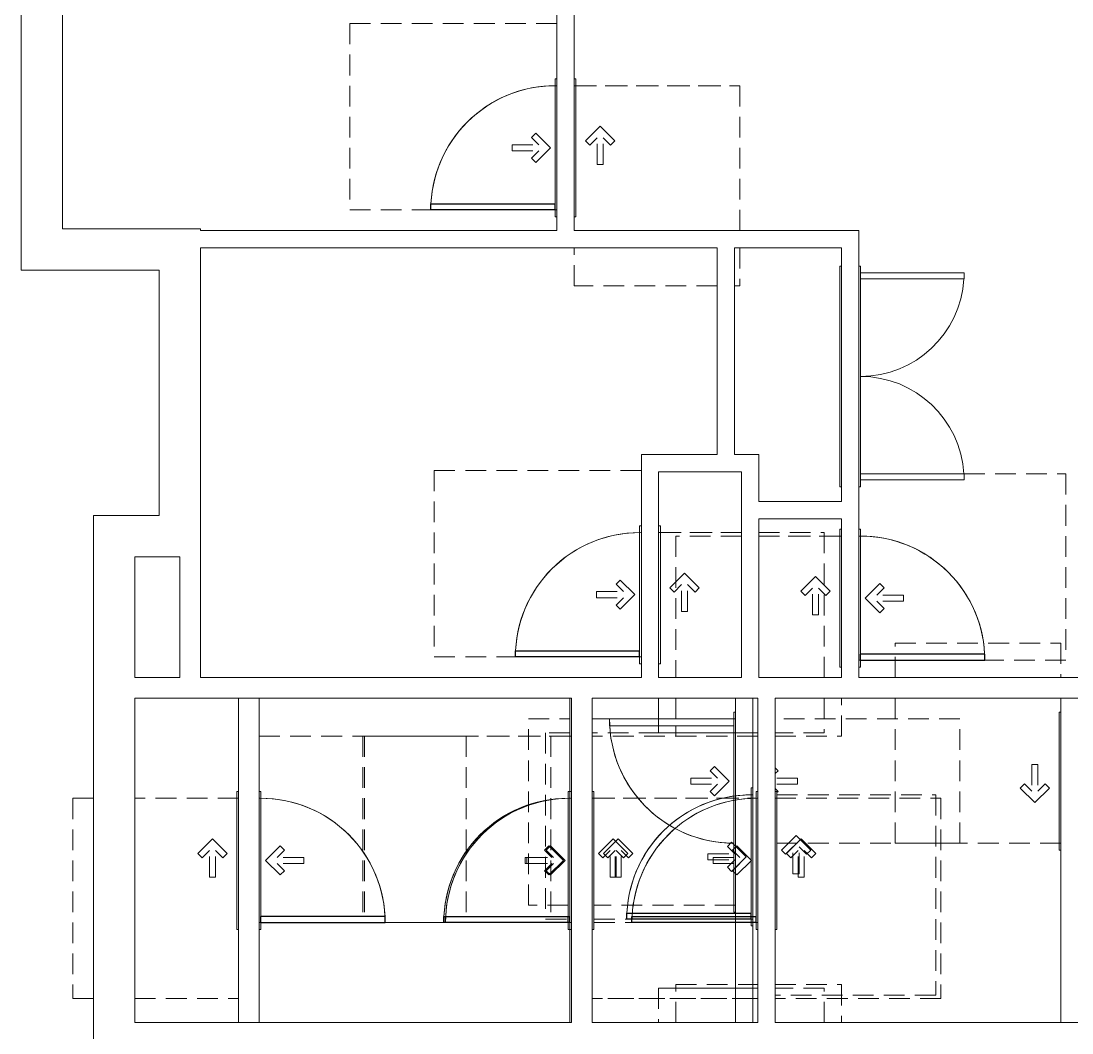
# Model space of a CAD drawing. Header units: inches. Extents: x -1352 to 84, y -1419 to 116.
# Drawn here: x -1080.4 to -775.9, y -526.1 to -232.9 of the extents above; entities that cross this region are included whole.
import ezdxf

# ---------------------------------------------------------------- set-up
doc = ezdxf.new("R2010")
doc.units = ezdxf.units.IN
doc.header["$MEASUREMENT"] = 0
doc.linetypes.add('ADA Clearance', pattern=[9, 6, -3])
for name, color, linetype, lineweight in [('A-DOOR', 31, 'Continuous', 15), ('A-DOOR-FRAM', 31, 'Continuous', 9), ('A-WALL', 113, 'Continuous', 15), ('I-WALL', 2, 'Continuous', 15)]:
    doc.layers.add(name, color=color, linetype=linetype, lineweight=lineweight)

# ---------------------------------------------------------------- blocks, each defined once
blk = doc.blocks.new('Door-Single_CE_ - HM Door-2_ HM Frame-V16-ROOF')
at = {"layer": 'A-DOOR', "linetype": 'ADA Clearance', "lineweight": 9}
for p, q in [((-36, 62.5), (18, 62.5)), ((-36, 2.5), (-36, 62.5)), ((18, 62.5), (18, 3)), ((-0.89, 15.47), (-0.89, 7.72)), ((0.86, 15.47), (-0.89, 15.47)), ((0.86, 15.47), (0.86, 7.72)), ((-3.02, 9.85), (-4.26, 8.62)), ((-3.02, 9.85), (-0.89, 7.72)), ((2.99, 9.85), (0.86, 7.72)), ((2.99, 9.85), (4.22, 8.62)), ((-4.26, 8.62), (-0.02, 4.37)), ((4.22, 8.62), (-0.02, 4.37)), ((-18, -3), (-18, -26.5)), ((40, -2.5), (30, -2.5)), ((40, -24.77), (40, -2.5)), ((-2.02, -5.79), (-6.26, -10.04)), ((-0.78, -7.03), (-2.02, -5.79)), ((-0.78, -7.03), (-2.91, -9.16)), ((-2.02, -14.28), (-6.26, -10.04)), ((4.84, -9.16), (-2.91, -9.16)), ((4.84, -10.91), (-2.91, -10.91)), ((-0.78, -13.04), (-2.91, -10.91)), ((4.84, -10.91), (4.84, -9.16)), ((-0.78, -13.04), (-2.02, -14.28)), ((-18, -31.5), (-18, -50.5)), ((40, -50.5), (40, -36.27)), ((-18, -50.5), (24, -50.5)), ((30, -50.5), (40, -50.5))]:
    blk.add_line(p, q, dxfattribs=at)
at = {"layer": 'A-DOOR'}
for p, q in [((18, 39), (16.25, 39)), ((16.25, 39), (16.25, 3)), ((18, 3), (18, 39))]:
    blk.add_line(p, q, dxfattribs=at)
at = {"layer": 'A-DOOR', "lineweight": 25}
for p, q in [((18, 39), (16.25, 39)), ((16.25, 39), (16.25, 3)), ((18, 3), (18, 39))]:
    blk.add_line(p, q, dxfattribs=at)
at = {"layer": 'A-DOOR', "lineweight": 9}
blk.add_arc((18, 3), 36, 90, 179.9988, dxfattribs=at)
blk.add_arc((18, 3), 36, 90, 179.9988, dxfattribs=at)
blk.add_arc((18, 3), 36, 90, 179.9988, dxfattribs=at)
blk.add_arc((18, 3), 36, 90, 179.9988, dxfattribs=at)
blk = doc.blocks.new('Door-Single_CE_ - HM Door-2_ HM Frame-V17-ROOF')
at = {"layer": 'A-DOOR', "linetype": 'ADA Clearance', "lineweight": 9}
for p, q in [((-18, 50.5), (23, 50.5)), ((-18, 31.5), (-18, 50.5)), ((29, 50.5), (40, 50.5)), ((40, 50.5), (40, 33.23)), ((-18, 3), (-18, 26.5)), ((40, 21.73), (40, 2.5)), ((-2.02, 14.28), (-6.26, 10.04)), ((-0.78, 13.04), (-2.91, 10.91)), ((-0.78, 13.04), (-2.02, 14.28)), ((-2.02, 5.79), (-6.26, 10.04)), ((4.84, 10.91), (-2.91, 10.91)), ((4.84, 9.16), (-2.91, 9.16)), ((-0.78, 7.03), (-2.91, 9.16)), ((4.84, 10.91), (4.84, 9.16)), ((-0.78, 7.03), (-2.02, 5.79)), ((40, 2.5), (29, 2.5)), ((18, -62.5), (18, -3)), ((-4.26, -8.62), (-0.02, -4.37)), ((4.22, -8.62), (-0.02, -4.37)), ((-3.02, -9.85), (-4.26, -8.62)), ((-3.02, -9.85), (-0.89, -7.72)), ((-0.89, -15.47), (-0.89, -7.72)), ((0.86, -15.47), (0.86, -7.72)), ((2.99, -9.85), (0.86, -7.72)), ((2.99, -9.85), (4.22, -8.62)), ((0.86, -15.47), (-0.89, -15.47)), ((-36, -33), (-36, -62.5)), ((-36, -62.5), (18, -62.5))]:
    blk.add_line(p, q, dxfattribs=at)
at = {"layer": 'A-DOOR'}
for p, q in [((16.25, -39), (16.25, -3)), ((18, -3), (18, -39)), ((18, -39), (16.25, -39))]:
    blk.add_line(p, q, dxfattribs=at)
at = {"layer": 'A-DOOR', "lineweight": 25}
for p, q in [((16.25, -39), (16.25, -3)), ((18, -3), (18, -39)), ((18, -39), (16.25, -39))]:
    blk.add_line(p, q, dxfattribs=at)
at = {"layer": 'A-DOOR', "lineweight": 9}
blk.add_arc((18, -3), 36, 180.0012, 270, dxfattribs=at)
blk.add_arc((18, -3), 36, 180.0012, 270, dxfattribs=at)
blk.add_arc((18, -3), 36, 180.0012, 270, dxfattribs=at)
blk.add_arc((18, -3), 36, 180.0012, 270, dxfattribs=at)
blk = doc.blocks.new('Door-Single_CE_ - HM Door-2_ HM Frame-V5-ROOF')
at = {"layer": 'A-DOOR', "linetype": 'ADA Clearance', "lineweight": 9}
for p, q in [((-18, 50.5), (24, 50.5)), ((-18, 3), (-18, 50.5)), ((29, 50.5), (40, 50.5)), ((40, 50.5), (40, 49)), ((40, 44), (40, 2.5)), ((-2.02, 14.28), (-6.26, 10.04)), ((-0.78, 13.04), (-2.91, 10.91)), ((-0.78, 13.04), (-2.02, 14.28)), ((-2.02, 5.79), (-6.26, 10.04)), ((4.84, 10.91), (-2.91, 10.91)), ((4.84, 9.16), (-2.91, 9.16)), ((-0.78, 7.03), (-2.91, 9.16)), ((4.84, 10.91), (4.84, 9.16)), ((-0.78, 7.03), (-2.02, 5.79)), ((40, 2.5), (29, 2.5)), ((-36, -2.5), (-36, -62.5)), ((18, -62.5), (18, -3)), ((-4.26, -8.62), (-0.02, -4.37)), ((4.22, -8.62), (-0.02, -4.37)), ((-3.02, -9.85), (-4.26, -8.62)), ((-3.02, -9.85), (-0.89, -7.72)), ((-0.89, -15.47), (-0.89, -7.72)), ((0.86, -15.47), (0.86, -7.72)), ((2.99, -9.85), (0.86, -7.72)), ((2.99, -9.85), (4.22, -8.62)), ((0.86, -15.47), (-0.89, -15.47)), ((-36, -62.5), (18, -62.5))]:
    blk.add_line(p, q, dxfattribs=at)
at = {"layer": 'A-DOOR'}
for p, q in [((16.25, -39), (16.25, -3)), ((18, -3), (18, -39)), ((18, -39), (16.25, -39))]:
    blk.add_line(p, q, dxfattribs=at)
at = {"layer": 'A-DOOR', "lineweight": 25}
for p, q in [((16.25, -39), (16.25, -3)), ((18, -3), (18, -39)), ((18, -39), (16.25, -39))]:
    blk.add_line(p, q, dxfattribs=at)
at = {"layer": 'A-DOOR', "lineweight": 9}
blk.add_arc((18, -3), 36, 180.0012, 270, dxfattribs=at)
blk.add_arc((18, -3), 36, 180.0012, 270, dxfattribs=at)
blk.add_arc((18, -3), 36, 180.0012, 270, dxfattribs=at)
blk.add_arc((18, -3), 36, 180.0012, 270, dxfattribs=at)
blk = doc.blocks.new('Door-Single_CE_ - HM Door-2_ HM Frame-V24-ROOF')
at = {"layer": 'A-DOOR', "linetype": 'ADA Clearance', "lineweight": 9}
for p, q in [((-18, 50.5), (24, 50.5)), ((-18, 31.5), (-18, 50.5)), ((30, 50.5), (40, 50.5)), ((40, 50.5), (40, 36.27)), ((-18, 3), (-18, 26.5)), ((40, 24.27), (40, 2.5)), ((-2.02, 14.28), (-6.26, 10.04)), ((-0.78, 13.04), (-2.91, 10.91)), ((-0.78, 13.04), (-2.02, 14.28)), ((-2.02, 5.79), (-6.26, 10.04)), ((4.84, 10.91), (-2.91, 10.91)), ((4.84, 9.16), (-2.91, 9.16)), ((-0.78, 7.03), (-2.91, 9.16)), ((4.84, 10.91), (4.84, 9.16)), ((-0.78, 7.03), (-2.02, 5.79)), ((36, 2.5), (30, 2.5)), ((40, 2.5), (38, 2.5)), ((-36, -2.5), (-36, -62.5)), ((18, -62.5), (18, -3)), ((-4.26, -8.62), (-0.02, -4.37)), ((4.22, -8.62), (-0.02, -4.37)), ((-3.02, -9.85), (-4.26, -8.62)), ((-3.02, -9.85), (-0.89, -7.72)), ((-0.89, -15.47), (-0.89, -7.72)), ((0.86, -15.47), (0.86, -7.72)), ((2.99, -9.85), (0.86, -7.72)), ((2.99, -9.85), (4.22, -8.62)), ((0.86, -15.47), (-0.89, -15.47)), ((-36, -62.5), (18, -62.5))]:
    blk.add_line(p, q, dxfattribs=at)
at = {"layer": 'A-DOOR'}
for p, q in [((16.25, -39), (16.25, -3)), ((18, -3), (18, -39)), ((18, -39), (16.25, -39))]:
    blk.add_line(p, q, dxfattribs=at)
at = {"layer": 'A-DOOR', "lineweight": 25}
for p, q in [((16.25, -39), (16.25, -3)), ((18, -3), (18, -39)), ((18, -39), (16.25, -39))]:
    blk.add_line(p, q, dxfattribs=at)
at = {"layer": 'A-DOOR', "lineweight": 9}
blk.add_arc((18, -3), 36, 180.0012, 270, dxfattribs=at)
blk.add_arc((18, -3), 36, 180.0012, 270, dxfattribs=at)
blk.add_arc((18, -3), 36, 180.0012, 270, dxfattribs=at)
blk.add_arc((18, -3), 36, 180.0012, 270, dxfattribs=at)
blk = doc.blocks.new('Door-Single_CE_ - HM Door-2_ HM Frame-V25-ROOF')
at = {"layer": 'A-DOOR', "linetype": 'ADA Clearance', "lineweight": 9}
for p, q in [((-36, 62.5), (18, 62.5)), ((-36, 33), (-36, 62.5)), ((18, 62.5), (18, 3)), ((-0.89, 15.47), (-0.89, 7.72)), ((0.86, 15.47), (-0.89, 15.47)), ((0.86, 15.47), (0.86, 7.72)), ((-3.02, 9.85), (-4.26, 8.62)), ((-3.02, 9.85), (-0.89, 7.72)), ((2.99, 9.85), (0.86, 7.72)), ((2.99, 9.85), (4.22, 8.62)), ((-4.26, 8.62), (-0.02, 4.37)), ((4.22, 8.62), (-0.02, 4.37)), ((-18, -3), (-18, -26.5)), ((40, -2.5), (29, -2.5)), ((40, -21.73), (40, -2.5)), ((-2.02, -5.79), (-6.26, -10.04)), ((-0.78, -7.03), (-2.02, -5.79)), ((-0.78, -7.03), (-2.91, -9.16)), ((-2.02, -14.28), (-6.26, -10.04)), ((4.84, -9.16), (-2.91, -9.16)), ((4.84, -10.91), (-2.91, -10.91)), ((-0.78, -13.04), (-2.91, -10.91)), ((4.84, -10.91), (4.84, -9.16)), ((-0.78, -13.04), (-2.02, -14.28)), ((-18, -31.5), (-18, -50.5)), ((40, -50.5), (40, -33.73)), ((-18, -50.5), (23, -50.5)), ((29, -50.5), (35, -50.5)), ((37, -50.5), (40, -50.5))]:
    blk.add_line(p, q, dxfattribs=at)
at = {"layer": 'A-DOOR'}
for p, q in [((18, 39), (16.25, 39)), ((16.25, 39), (16.25, 3)), ((18, 3), (18, 39))]:
    blk.add_line(p, q, dxfattribs=at)
at = {"layer": 'A-DOOR', "lineweight": 25}
for p, q in [((18, 39), (16.25, 39)), ((16.25, 39), (16.25, 3)), ((18, 3), (18, 39))]:
    blk.add_line(p, q, dxfattribs=at)
at = {"layer": 'A-DOOR', "lineweight": 9}
blk.add_arc((18, 3), 36, 90, 179.9988, dxfattribs=at)
blk.add_arc((18, 3), 36, 90, 179.9988, dxfattribs=at)
blk.add_arc((18, 3), 36, 90, 179.9988, dxfattribs=at)
blk.add_arc((18, 3), 36, 90, 179.9988, dxfattribs=at)
blk = doc.blocks.new('Door-Double_CE_ - WD Door-2_ HM Frame-5154994-ROOF')
at = {"layer": 'A-DOOR', "lineweight": 9}
for centre, start, end in [((-30, 3), 0.0014, 86.6602), ((30, 3), 93.3538, 179.9986)]:
    blk.add_arc(centre, 30, start, end, dxfattribs=at)
blk = doc.blocks.new('Door-Single_CE_ - HM Door-2_ HM Frame-V26-ROOF')
at = {"layer": 'A-DOOR', "linetype": 'ADA Clearance', "lineweight": 9}
for p, q in [((-36, 63), (18, 63)), ((-36, 3), (-36, 63)), ((18, 63), (18, 3)), ((-0.89, 15.97), (-0.89, 8.22)), ((0.86, 15.97), (-0.89, 15.97)), ((0.86, 15.97), (0.86, 8.22)), ((-3.02, 10.35), (-4.26, 9.12)), ((-3.02, 10.35), (-0.89, 8.22)), ((2.99, 10.35), (0.86, 8.22)), ((2.99, 10.35), (4.22, 9.12)), ((-4.26, 9.12), (-0.02, 4.87)), ((4.22, 9.12), (-0.02, 4.87)), ((-18, -3), (-18, -33)), ((40, -33), (40, -3)), ((-2.02, -6.29), (-6.26, -10.54)), ((-0.78, -7.53), (-2.91, -9.66)), ((-0.78, -7.53), (-2.02, -6.29)), ((-2.02, -14.78), (-6.26, -10.54)), ((4.84, -9.66), (-2.91, -9.66)), ((4.84, -11.41), (-2.91, -11.41)), ((-0.78, -13.54), (-2.91, -11.41)), ((4.84, -11.41), (4.84, -9.66)), ((-0.78, -13.54), (-2.02, -14.78)), ((-18, -45), (-18, -51)), ((40, -51), (40, -45)), ((-18, -51), (40, -51))]:
    blk.add_line(p, q, dxfattribs=at)
at = {"layer": 'A-DOOR'}
for p, q in [((18, 39.5), (16.25, 39.5)), ((16.25, 39.5), (16.25, 3.5)), ((18, 3.5), (18, 39.5)), ((16.25, 3.5), (18, 3.5))]:
    blk.add_line(p, q, dxfattribs=at)
at = {"layer": 'A-DOOR', "lineweight": 25}
for p, q in [((18, 39.5), (16.25, 39.5)), ((16.25, 39.5), (16.25, 3.5)), ((18, 3.5), (18, 39.5)), ((18, 3.5), (16.25, 3.5))]:
    blk.add_line(p, q, dxfattribs=at)
at = {"layer": 'A-DOOR', "lineweight": 9}
for end in [179.9988, 180.5, 180.5, 180.5]:
    blk.add_arc((18, 3.5), 36, 90, end, dxfattribs=at)
at = {"layer": 'A-DOOR-FRAM'}
for p, q in [((-20, 3.5), (20, 3.5)), ((-20, 3), (-20, 3.5)), ((20, 3.5), (20, 3)), ((-20, -3.5), (-20, -3)), ((20, -3), (20, -3.5)), ((20, -3.5), (-20, -3.5))]:
    blk.add_line(p, q, dxfattribs=at)
blk = doc.blocks.new('Door-Single-Sidelite_CE_ - WD Door-2_ HM Frame-Sidelite-5155009-ROOF')
at = {"layer": 'A-DOOR', "linetype": 'ADA Clearance', "lineweight": 9}
for p, q in [((-36, 62.5), (18, 62.5)), ((-36, 51), (-36, 62.5)), ((18, 62.5), (18, 50.5)), ((-36, 2.5), (-36, 43.5)), ((18, 44), (18, 39)), ((-0.89, 15.47), (-0.89, 7.72)), ((0.86, 15.47), (-0.89, 15.47)), ((0.86, 15.47), (0.86, 7.72)), ((-3.02, 9.85), (-4.26, 8.62)), ((-3.02, 9.85), (-0.89, 7.72)), ((2.99, 9.85), (0.86, 7.72)), ((2.99, 9.85), (4.22, 8.62)), ((-4.26, 8.62), (-0.02, 4.37)), ((4.22, 8.62), (-0.02, 4.37)), ((18, 3), (18, 2.5)), ((-3.01, -9.85), (-2.15, -9)), ((-0.88, -15.47), (-0.88, -9)), ((0.87, -15.47), (0.87, -9)), ((3.01, -9.85), (2.15, -9)), ((3.01, -9.85), (3.86, -9)), ((18, -62.5), (18, -9)), ((-18, -9.5), (-18, -62.5)), ((-3.01, -9.85), (-3.36, -9.5)), ((0.87, -15.47), (-0.88, -15.47)), ((-18, -62.5), (18, -62.5))]:
    blk.add_line(p, q, dxfattribs=at)
at = {"layer": 'A-DOOR'}
for p, q in [((18, 39), (16, 39)), ((16, 39), (16, 3)), ((18, 3), (18, 39)), ((16, 3), (18, 3))]:
    blk.add_line(p, q, dxfattribs=at)
at = {"layer": 'A-DOOR', "lineweight": 9}
for start, end in [(90, 179.5), (93.1923, 179.9988)]:
    blk.add_arc((18, 3), 36, start, end, dxfattribs=at)
at = {"layer": 'A-DOOR-FRAM'}
for p, q in [((-38, 3), (16, 3)), ((-38, 2.5), (-38, 3)), ((18, 3), (20, 3)), ((20, 3), (20, 2.5))]:
    blk.add_line(p, q, dxfattribs=at)
blk = doc.blocks.new('Door-Single_CE_ - HM Door-2_ HM Frame-V27-ROOF')
at = {"layer": 'A-DOOR', "linetype": 'ADA Clearance', "lineweight": 9}
for p, q in [((-18, 50.5), (24, 50.5)), ((-18, 2.5), (-18, 50.5)), ((30, 50.5), (40, 50.5)), ((40, 50.5), (40, 2.5)), ((-2.02, 14.28), (-6.26, 10.04)), ((-0.78, 13.04), (-2.91, 10.91)), ((-0.78, 13.04), (-2.02, 14.28)), ((-2.02, 5.79), (-6.26, 10.04)), ((4.84, 10.91), (-2.91, 10.91)), ((4.84, 9.16), (-2.91, 9.16)), ((-0.78, 7.03), (-2.91, 9.16)), ((4.84, 10.91), (4.84, 9.16)), ((-0.78, 7.03), (-2.02, 5.79)), ((40, 2.5), (30, 2.5)), ((18, -62.5), (18, -2.5)), ((-4.26, -8.62), (-0.02, -4.37)), ((4.22, -8.62), (-0.02, -4.37)), ((-3.02, -9.85), (-4.26, -8.62)), ((-3.02, -9.85), (-0.89, -7.72)), ((-0.89, -15.47), (-0.89, -7.72)), ((0.86, -15.47), (0.86, -7.72)), ((2.99, -9.85), (0.86, -7.72)), ((2.99, -9.85), (4.22, -8.62)), ((0.86, -15.47), (-0.89, -15.47)), ((-23.95, -62.5), (18, -62.5))]:
    blk.add_line(p, q, dxfattribs=at)
at = {"layer": 'A-DOOR'}
for p, q in [((16.25, -39), (16.25, -3)), ((16.25, -3), (18, -3)), ((18, -3), (18, -39)), ((18, -39), (16.25, -39))]:
    blk.add_line(p, q, dxfattribs=at)
at = {"layer": 'A-DOOR', "lineweight": 25}
for p, q in [((16.25, -39), (16.25, -3)), ((18, -3), (16.25, -3)), ((18, -3), (18, -39)), ((18, -39), (16.25, -39))]:
    blk.add_line(p, q, dxfattribs=at)
at = {"layer": 'A-DOOR', "lineweight": 9}
for start in [179.5, 179.5, 179.5, 180.0012]:
    blk.add_arc((18, -3), 36, start, 270, dxfattribs=at)
at = {"layer": 'A-DOOR-FRAM'}
for p, q in [((-20, 3), (20, 3)), ((-20, 2.5), (-20, 3)), ((20, 3), (20, 2.5)), ((-20, -3), (-20, -2.5)), ((20, -3), (-20, -3)), ((20, -2.5), (20, -3))]:
    blk.add_line(p, q, dxfattribs=at)
blk = doc.blocks.new('Door-Single_CE_ - HM Door-2_ HM Frame-V30-ROOF')
at = {"layer": 'A-DOOR', "linetype": 'ADA Clearance', "lineweight": 9}
for p, q in [((-36, 62.5), (18, 62.5)), ((-36, 2.5), (-36, 62.5)), ((18, 62.5), (18, 3)), ((-0.89, 15.47), (-0.89, 7.72)), ((0.86, 15.47), (-0.89, 15.47)), ((0.86, 15.47), (0.86, 7.72)), ((-3.02, 9.85), (-4.26, 8.62)), ((-3.02, 9.85), (-0.89, 7.72)), ((2.99, 9.85), (0.86, 7.72)), ((2.99, 9.85), (4.22, 8.62)), ((-4.26, 8.62), (-0.02, 4.37)), ((4.22, 8.62), (-0.02, 4.37)), ((-18, -3), (-18, -26.5)), ((40, -2.5), (30, -2.5)), ((40, -29.77), (40, -2.5)), ((-2.02, -5.79), (-6.26, -10.04)), ((-0.78, -7.03), (-2.02, -5.79)), ((-0.78, -7.03), (-2.91, -9.16)), ((-2.02, -14.28), (-6.26, -10.04)), ((4.84, -9.16), (-2.91, -9.16)), ((4.84, -10.91), (-2.91, -10.91)), ((-0.78, -13.04), (-2.91, -10.91)), ((4.84, -10.91), (4.84, -9.16)), ((-0.78, -13.04), (-2.02, -14.28)), ((-18, -31.5), (-18, -50.5)), ((40, -50.5), (40, -36.27)), ((-18, -50.5), (24, -50.5)), ((30, -50.5), (40, -50.5))]:
    blk.add_line(p, q, dxfattribs=at)
at = {"layer": 'A-DOOR'}
for p, q in [((18, 39), (16.25, 39)), ((16.25, 39), (16.25, 3)), ((18, 3), (18, 39))]:
    blk.add_line(p, q, dxfattribs=at)
at = {"layer": 'A-DOOR', "lineweight": 25}
for p, q in [((18, 39), (16.25, 39)), ((16.25, 39), (16.25, 3)), ((18, 3), (18, 39))]:
    blk.add_line(p, q, dxfattribs=at)
at = {"layer": 'A-DOOR', "lineweight": 9}
blk.add_arc((18, 3), 36, 90, 179.9988, dxfattribs=at)
blk.add_arc((18, 3), 36, 90, 179.9988, dxfattribs=at)
blk.add_arc((18, 3), 36, 90, 179.9988, dxfattribs=at)
blk.add_arc((18, 3), 36, 90, 179.9988, dxfattribs=at)
blk = doc.blocks.new('Door-Single_CE_ - HM Door-2_ HM Frame-V31-ROOF')
at = {"layer": 'A-DOOR', "linetype": 'ADA Clearance', "lineweight": 9}
for p, q in [((-18, 50.5), (23, 50.5)), ((-18, 31.5), (-18, 50.5)), ((29, 50.5), (40, 50.5)), ((40, 50.5), (40, 28.23)), ((-18, 3), (-18, 26.5)), ((40, 21.73), (40, 2.5)), ((-2.02, 14.28), (-6.26, 10.04)), ((-0.78, 13.04), (-2.91, 10.91)), ((-0.78, 13.04), (-2.02, 14.28)), ((-2.02, 5.79), (-6.26, 10.04)), ((4.84, 10.91), (-2.91, 10.91)), ((4.84, 9.16), (-2.91, 9.16)), ((-0.78, 7.03), (-2.91, 9.16)), ((4.84, 10.91), (4.84, 9.16)), ((-0.78, 7.03), (-2.02, 5.79)), ((40, 2.5), (29, 2.5)), ((18, -62.5), (18, -3)), ((-4.26, -8.62), (-0.02, -4.37)), ((4.22, -8.62), (-0.02, -4.37)), ((-3.02, -9.85), (-4.26, -8.62)), ((-3.02, -9.85), (-0.89, -7.72)), ((-0.89, -15.47), (-0.89, -7.72)), ((0.86, -15.47), (0.86, -7.72)), ((2.99, -9.85), (0.86, -7.72)), ((2.99, -9.85), (4.22, -8.62)), ((0.86, -15.47), (-0.89, -15.47)), ((-36, -33), (-36, -62.5)), ((-36, -62.5), (18, -62.5))]:
    blk.add_line(p, q, dxfattribs=at)
at = {"layer": 'A-DOOR'}
for p, q in [((16.25, -39), (16.25, -3)), ((18, -3), (18, -39)), ((18, -39), (16.25, -39))]:
    blk.add_line(p, q, dxfattribs=at)
at = {"layer": 'A-DOOR', "lineweight": 25}
for p, q in [((16.25, -39), (16.25, -3)), ((18, -3), (18, -39)), ((18, -39), (16.25, -39))]:
    blk.add_line(p, q, dxfattribs=at)
at = {"layer": 'A-DOOR', "lineweight": 9}
blk.add_arc((18, -3), 36, 180.0012, 270, dxfattribs=at)
blk.add_arc((18, -3), 36, 180.0012, 270, dxfattribs=at)
blk.add_arc((18, -3), 36, 180.0012, 270, dxfattribs=at)
blk.add_arc((18, -3), 36, 180.0012, 270, dxfattribs=at)
blk = doc.blocks.new('Door-Single_CE_ - HM Door-2_ HM Frame-V33-ROOF')
at = {"layer": 'A-DOOR', "linetype": 'ADA Clearance', "lineweight": 9}
for p, q in [((-18, 50.5), (24, 50.5)), ((-18, 31.5), (-18, 50.5)), ((30, 50.5), (40, 50.5)), ((40, 50.5), (40, 36.27)), ((40, 29.77), (40, 2.5)), ((-18, 3), (-18, 26.5)), ((-2.02, 14.28), (-6.26, 10.04)), ((-0.78, 13.04), (-2.91, 10.91)), ((-0.78, 13.04), (-2.02, 14.28)), ((-2.02, 5.79), (-6.26, 10.04)), ((4.84, 10.91), (-2.91, 10.91)), ((4.84, 9.16), (-2.91, 9.16)), ((-0.78, 7.03), (-2.91, 9.16)), ((4.84, 10.91), (4.84, 9.16)), ((-0.78, 7.03), (-2.02, 5.79)), ((40, 2.5), (30, 2.5)), ((-36, -2.5), (-36, -62.5)), ((18, -62.5), (18, -3)), ((-4.26, -8.62), (-0.02, -4.37)), ((4.22, -8.62), (-0.02, -4.37)), ((-3.02, -9.85), (-4.26, -8.62)), ((-3.02, -9.85), (-0.89, -7.72)), ((-0.89, -15.47), (-0.89, -7.72)), ((0.86, -15.47), (0.86, -7.72)), ((2.99, -9.85), (0.86, -7.72)), ((2.99, -9.85), (4.22, -8.62)), ((0.86, -15.47), (-0.89, -15.47)), ((-36, -62.5), (18, -62.5))]:
    blk.add_line(p, q, dxfattribs=at)
at = {"layer": 'A-DOOR'}
for p, q in [((16.25, -39), (16.25, -3)), ((18, -3), (18, -39)), ((18, -39), (16.25, -39))]:
    blk.add_line(p, q, dxfattribs=at)
at = {"layer": 'A-DOOR', "lineweight": 25}
for p, q in [((16.25, -39), (16.25, -3)), ((18, -3), (18, -39)), ((18, -39), (16.25, -39))]:
    blk.add_line(p, q, dxfattribs=at)
at = {"layer": 'A-DOOR', "lineweight": 9}
blk.add_arc((18, -3), 36, 180.0012, 270, dxfattribs=at)
blk.add_arc((18, -3), 36, 180.0012, 270, dxfattribs=at)
blk.add_arc((18, -3), 36, 180.0012, 270, dxfattribs=at)
blk.add_arc((18, -3), 36, 180.0012, 270, dxfattribs=at)
blk = doc.blocks.new('Door-Single_CE_ - HM Door-2_ HM Frame-V34-ROOF')
at = {"layer": 'A-DOOR', "linetype": 'ADA Clearance', "lineweight": 9}
for p, q in [((-36, 62.5), (18, 62.5)), ((-36, 33), (-36, 62.5)), ((18, 62.5), (18, 3)), ((-0.89, 15.47), (-0.89, 7.72)), ((0.86, 15.47), (-0.89, 15.47)), ((0.86, 15.47), (0.86, 7.72)), ((-3.02, 9.85), (-4.26, 8.62)), ((-3.02, 9.85), (-0.89, 7.72)), ((2.99, 9.85), (0.86, 7.72)), ((2.99, 9.85), (4.22, 8.62)), ((-4.26, 8.62), (-0.02, 4.37)), ((4.22, 8.62), (-0.02, 4.37)), ((-18, -3), (-18, -26.5)), ((40, -2.5), (29, -2.5)), ((40, -21.73), (40, -2.5)), ((-2.02, -5.79), (-6.26, -10.04)), ((-0.78, -7.03), (-2.02, -5.79)), ((-0.78, -7.03), (-2.91, -9.16)), ((-2.02, -14.28), (-6.26, -10.04)), ((4.84, -9.16), (-2.91, -9.16)), ((4.84, -10.91), (-2.91, -10.91)), ((-0.78, -13.04), (-2.91, -10.91)), ((4.84, -10.91), (4.84, -9.16)), ((-0.78, -13.04), (-2.02, -14.28)), ((40, -50.5), (40, -28.23)), ((-18, -31.5), (-18, -50.5)), ((-18, -50.5), (23, -50.5)), ((29, -50.5), (40, -50.5))]:
    blk.add_line(p, q, dxfattribs=at)
at = {"layer": 'A-DOOR'}
for p, q in [((18, 39), (16.25, 39)), ((16.25, 39), (16.25, 3)), ((18, 3), (18, 39))]:
    blk.add_line(p, q, dxfattribs=at)
at = {"layer": 'A-DOOR', "lineweight": 25}
for p, q in [((18, 39), (16.25, 39)), ((16.25, 39), (16.25, 3)), ((18, 3), (18, 39))]:
    blk.add_line(p, q, dxfattribs=at)
at = {"layer": 'A-DOOR', "lineweight": 9}
blk.add_arc((18, 3), 36, 90, 179.9988, dxfattribs=at)
blk.add_arc((18, 3), 36, 90, 179.9988, dxfattribs=at)
blk.add_arc((18, 3), 36, 90, 179.9988, dxfattribs=at)
blk.add_arc((18, 3), 36, 90, 179.9988, dxfattribs=at)
blk = doc.blocks.new('Door-Single_CE_ - HM Door-2_ HM Frame-V35-ROOF')
at = {"layer": 'A-DOOR', "linetype": 'ADA Clearance', "lineweight": 9}
for p, q in [((-18, 50.5), (40, 50.5)), ((-18, 4.5), (-18, 50.5)), ((40, 50.5), (40, 4)), ((-2.02, 14.28), (-6.26, 10.04)), ((-0.78, 13.04), (-2.91, 10.91)), ((-0.78, 13.04), (-2.02, 14.28)), ((-2.02, 5.79), (-6.26, 10.04)), ((4.84, 10.91), (-2.91, 10.91)), ((4.84, 9.16), (-2.91, 9.16)), ((-0.78, 7.03), (-2.91, 9.16)), ((4.84, 10.91), (4.84, 9.16)), ((-0.78, 7.03), (-2.02, 5.79)), ((-36, -2.5), (-36, -49)), ((18, -48.5), (18, -2.5)), ((-4.26, -8.62), (-0.02, -4.37)), ((4.22, -8.62), (-0.02, -4.37)), ((-3.02, -9.85), (-4.26, -8.62)), ((-3.02, -9.85), (-0.89, -7.72)), ((-0.89, -15.47), (-0.89, -7.72)), ((0.86, -15.47), (0.86, -7.72)), ((2.99, -9.85), (0.86, -7.72)), ((2.99, -9.85), (4.22, -8.62)), ((0.86, -15.47), (-0.89, -15.47)), ((-36, -55.5), (-36, -62.5)), ((18, -62.5), (18, -56)), ((-36, -62.5), (18, -62.5))]:
    blk.add_line(p, q, dxfattribs=at)
at = {"layer": 'A-DOOR'}
for p, q in [((16.25, -39), (16.25, -3)), ((16.25, -3), (18, -3)), ((18, -3), (18, -39)), ((18, -39), (16.25, -39))]:
    blk.add_line(p, q, dxfattribs=at)
at = {"layer": 'A-DOOR', "lineweight": 25}
for p, q in [((16.25, -39), (16.25, -3)), ((18, -3), (16.25, -3)), ((18, -3), (18, -39)), ((18, -39), (16.25, -39))]:
    blk.add_line(p, q, dxfattribs=at)
at = {"layer": 'A-DOOR', "lineweight": 9}
for start in [179.5, 179.5, 179.5, 180.0012]:
    blk.add_arc((18, -3), 36, start, 270, dxfattribs=at)
at = {"layer": 'A-DOOR-FRAM'}
for p, q in [((-20, -3), (-20, -2.5)), ((20, -3), (-20, -3)), ((20, -2.5), (20, -3))]:
    blk.add_line(p, q, dxfattribs=at)
blk = doc.blocks.new('Door-Single_CE_ - HM Door-2_ HM Frame-V55-ROOF')
at = {"layer": 'A-DOOR', "linetype": 'ADA Clearance', "lineweight": 9}
for p, q in [((-36, 62.5), (18, 62.5)), ((-36, 2.5), (-36, 62.5)), ((18, 62.5), (18, 2.5)), ((-0.89, 15.47), (-0.89, 7.72)), ((0.86, 15.47), (-0.89, 15.47)), ((0.86, 15.47), (0.86, 7.72)), ((-3.02, 9.85), (-4.26, 8.62)), ((-3.02, 9.85), (-0.89, 7.72)), ((2.99, 9.85), (0.86, 7.72)), ((2.99, 9.85), (4.22, 8.62)), ((-4.26, 8.62), (-0.02, 4.37)), ((4.22, 8.62), (-0.02, 4.37)), ((-18, -2.5), (-18, -26.5)), ((40, -2.5), (30, -2.5)), ((40, -31.27), (40, -2.5)), ((-2.02, -5.79), (-6.26, -10.04)), ((-0.78, -7.03), (-2.02, -5.79)), ((-0.78, -7.03), (-2.91, -9.16)), ((-2.02, -14.28), (-6.26, -10.04)), ((4.84, -9.16), (-2.91, -9.16)), ((4.84, -10.91), (-2.91, -10.91)), ((-0.78, -13.04), (-2.91, -10.91)), ((4.84, -10.91), (4.84, -9.16)), ((-0.78, -13.04), (-2.02, -14.28)), ((-18, -31.5), (-18, -50.5)), ((40, -50.5), (40, -36.27)), ((-18, -50.5), (24, -50.5)), ((30, -50.5), (40, -50.5))]:
    blk.add_line(p, q, dxfattribs=at)
at = {"layer": 'A-DOOR'}
for p, q in [((18, 39), (16.25, 39)), ((16.25, 39), (16.25, 3)), ((18, 3), (18, 39)), ((16.25, 3), (18, 3))]:
    blk.add_line(p, q, dxfattribs=at)
at = {"layer": 'A-DOOR', "lineweight": 25}
for p, q in [((18, 39), (16.25, 39)), ((16.25, 39), (16.25, 3)), ((18, 3), (18, 39)), ((18, 3), (16.25, 3))]:
    blk.add_line(p, q, dxfattribs=at)
at = {"layer": 'A-DOOR', "lineweight": 9}
for end in [179.9988, 180.5, 180.5, 180.5]:
    blk.add_arc((18, 3), 36, 90, end, dxfattribs=at)
at = {"layer": 'A-DOOR-FRAM'}
for p, q in [((-20, 3), (20, 3)), ((-20, 2.5), (-20, 3)), ((20, 3), (20, 2.5)), ((-20, -3), (-20, -2.5)), ((20, -3), (-20, -3)), ((20, -2.5), (20, -3))]:
    blk.add_line(p, q, dxfattribs=at)
blk = doc.blocks.new('Door-Single_CE_ - HM Door-2_ HM Frame-V56-ROOF')
at = {"layer": 'A-DOOR', "linetype": 'ADA Clearance', "lineweight": 9}
for p, q in [((-18, 50.5), (23, 50.5)), ((-18, 31.5), (-18, 50.5)), ((29, 50.5), (40, 50.5)), ((40, 50.5), (40, 26.73)), ((-18, 2.5), (-18, 26.5)), ((40, 21.73), (40, 2.5)), ((-2.02, 14.28), (-6.26, 10.04)), ((-0.78, 13.04), (-2.91, 10.91)), ((-0.78, 13.04), (-2.02, 14.28)), ((-2.02, 5.79), (-6.26, 10.04)), ((4.84, 10.91), (-2.91, 10.91)), ((4.84, 9.16), (-2.91, 9.16)), ((-0.78, 7.03), (-2.91, 9.16)), ((4.84, 10.91), (4.84, 9.16)), ((-0.78, 7.03), (-2.02, 5.79)), ((40, 2.5), (29, 2.5)), ((18, -62.5), (18, -2.5)), ((-4.26, -8.62), (-0.02, -4.37)), ((4.22, -8.62), (-0.02, -4.37)), ((-3.02, -9.85), (-4.26, -8.62)), ((-3.02, -9.85), (-0.89, -7.72)), ((-0.89, -15.47), (-0.89, -7.72)), ((0.86, -15.47), (0.86, -7.72)), ((2.99, -9.85), (0.86, -7.72)), ((2.99, -9.85), (4.22, -8.62)), ((0.86, -15.47), (-0.89, -15.47)), ((-36, -33), (-36, -62.5)), ((-36, -62.5), (18, -62.5))]:
    blk.add_line(p, q, dxfattribs=at)
at = {"layer": 'A-DOOR'}
for p, q in [((16.25, -39), (16.25, -3)), ((16.25, -3), (18, -3)), ((18, -3), (18, -39)), ((18, -39), (16.25, -39))]:
    blk.add_line(p, q, dxfattribs=at)
at = {"layer": 'A-DOOR', "lineweight": 25}
for p, q in [((16.25, -39), (16.25, -3)), ((18, -3), (16.25, -3)), ((18, -3), (18, -39)), ((18, -39), (16.25, -39))]:
    blk.add_line(p, q, dxfattribs=at)
at = {"layer": 'A-DOOR', "lineweight": 9}
for start in [179.5, 179.5, 179.5, 180.0012]:
    blk.add_arc((18, -3), 36, start, 270, dxfattribs=at)
at = {"layer": 'A-DOOR-FRAM'}
for p, q in [((-20, 3), (20, 3)), ((-20, 2.5), (-20, 3)), ((20, 3), (20, 2.5)), ((-20, -3), (-20, -2.5)), ((20, -3), (-20, -3)), ((20, -2.5), (20, -3))]:
    blk.add_line(p, q, dxfattribs=at)
blk = doc.blocks.new('Door-Single_CE_ - HM Door-2_ HM Frame-V43-ROOF')
at = {"layer": 'A-DOOR', "linetype": 'ADA Clearance', "lineweight": 9}
for p, q in [((-18, 50.5), (24, 50.5)), ((-18, 2.5), (-18, 50.5)), ((29, 50.5), (40, 50.5)), ((40, 50.5), (40, 49)), ((40, 44), (40, 2.5)), ((-2.02, 14.28), (-6.26, 10.04)), ((-0.78, 13.04), (-2.91, 10.91)), ((-0.78, 13.04), (-2.02, 14.28)), ((-2.02, 5.79), (-6.26, 10.04)), ((4.84, 10.91), (-2.91, 10.91)), ((4.84, 9.16), (-2.91, 9.16)), ((-0.78, 7.03), (-2.91, 9.16)), ((4.84, 10.91), (4.84, 9.16)), ((-0.78, 7.03), (-2.02, 5.79)), ((40, 2.5), (29, 2.5)), ((-36, -2.5), (-36, -62.5)), ((18, -62.5), (18, -2.5)), ((-4.26, -8.62), (-0.02, -4.37)), ((4.22, -8.62), (-0.02, -4.37)), ((-3.02, -9.85), (-4.26, -8.62)), ((-3.02, -9.85), (-0.89, -7.72)), ((-0.89, -15.47), (-0.89, -7.72)), ((0.86, -15.47), (0.86, -7.72)), ((2.99, -9.85), (0.86, -7.72)), ((2.99, -9.85), (4.22, -8.62)), ((0.86, -15.47), (-0.89, -15.47)), ((-36, -62.5), (18, -62.5))]:
    blk.add_line(p, q, dxfattribs=at)
at = {"layer": 'A-DOOR'}
for p, q in [((16.25, -39), (16.25, -3)), ((16.25, -3), (18, -3)), ((18, -3), (18, -39)), ((18, -39), (16.25, -39))]:
    blk.add_line(p, q, dxfattribs=at)
at = {"layer": 'A-DOOR', "lineweight": 25}
for p, q in [((16.25, -39), (16.25, -3)), ((18, -3), (16.25, -3)), ((18, -3), (18, -39)), ((18, -39), (16.25, -39))]:
    blk.add_line(p, q, dxfattribs=at)
at = {"layer": 'A-DOOR', "lineweight": 9}
for start in [179.5, 179.5, 179.5, 180.0012]:
    blk.add_arc((18, -3), 36, start, 270, dxfattribs=at)
at = {"layer": 'A-DOOR-FRAM'}
for p, q in [((-20, 3), (20, 3)), ((-20, 2.5), (-20, 3)), ((20, 3), (20, 2.5)), ((-20, -3), (-20, -2.5)), ((20, -3), (-20, -3)), ((20, -2.5), (20, -3))]:
    blk.add_line(p, q, dxfattribs=at)
blk = doc.blocks.new('Door-Single_CE_ - HM Door-2_ HM Frame-V64-ROOF')
at = {"layer": 'A-DOOR', "linetype": 'ADA Clearance', "lineweight": 9}
for p, q in [((-18, 50.5), (24, 50.5)), ((-18, 31.5), (-18, 50.5)), ((30, 50.5), (40, 50.5)), ((40, 50.5), (40, 36.27)), ((40, 31.27), (40, 2.5)), ((-18, 2.5), (-18, 26.5)), ((-2.02, 14.28), (-6.26, 10.04)), ((-0.78, 13.04), (-2.91, 10.91)), ((-0.78, 13.04), (-2.02, 14.28)), ((-2.02, 5.79), (-6.26, 10.04)), ((4.84, 10.91), (-2.91, 10.91)), ((4.84, 9.16), (-2.91, 9.16)), ((-0.78, 7.03), (-2.91, 9.16)), ((4.84, 10.91), (4.84, 9.16)), ((-0.78, 7.03), (-2.02, 5.79)), ((40, 2.5), (30, 2.5)), ((-36, -2.5), (-36, -62.5)), ((18, -62.5), (18, -2.5)), ((-4.26, -8.62), (-0.02, -4.37)), ((4.22, -8.62), (-0.02, -4.37)), ((-3.02, -9.85), (-4.26, -8.62)), ((-3.02, -9.85), (-0.89, -7.72)), ((-0.89, -15.47), (-0.89, -7.72)), ((0.86, -15.47), (0.86, -7.72)), ((2.99, -9.85), (0.86, -7.72)), ((2.99, -9.85), (4.22, -8.62)), ((0.86, -15.47), (-0.89, -15.47)), ((-36, -62.5), (18, -62.5))]:
    blk.add_line(p, q, dxfattribs=at)
at = {"layer": 'A-DOOR'}
for p, q in [((16.25, -39), (16.25, -3)), ((16.25, -3), (18, -3)), ((18, -3), (18, -39)), ((18, -39), (16.25, -39))]:
    blk.add_line(p, q, dxfattribs=at)
at = {"layer": 'A-DOOR', "lineweight": 25}
for p, q in [((16.25, -39), (16.25, -3)), ((18, -3), (16.25, -3)), ((18, -3), (18, -39)), ((18, -39), (16.25, -39))]:
    blk.add_line(p, q, dxfattribs=at)
at = {"layer": 'A-DOOR', "lineweight": 9}
for start in [179.5, 179.5, 179.5, 180.0012]:
    blk.add_arc((18, -3), 36, start, 270, dxfattribs=at)
at = {"layer": 'A-DOOR-FRAM'}
for p, q in [((-20, 3), (20, 3)), ((-20, 2.5), (-20, 3)), ((20, 3), (20, 2.5)), ((-20, -3), (-20, -2.5)), ((20, -3), (-20, -3)), ((20, -2.5), (20, -3))]:
    blk.add_line(p, q, dxfattribs=at)
blk = doc.blocks.new('Door-Single_CE_ - HM Door-2_ HM Frame-V65-ROOF')
at = {"layer": 'A-DOOR', "linetype": 'ADA Clearance', "lineweight": 9}
for p, q in [((-36, 62.5), (18, 62.5)), ((-36, 33), (-36, 62.5)), ((18, 62.5), (18, 2.5)), ((-0.89, 15.47), (-0.89, 7.72)), ((0.86, 15.47), (-0.89, 15.47)), ((0.86, 15.47), (0.86, 7.72)), ((-3.02, 9.85), (-4.26, 8.62)), ((-3.02, 9.85), (-0.89, 7.72)), ((2.99, 9.85), (0.86, 7.72)), ((2.99, 9.85), (4.22, 8.62)), ((-4.26, 8.62), (-0.02, 4.37)), ((4.22, 8.62), (-0.02, 4.37)), ((-18, -2.5), (-18, -26.5)), ((40, -2.5), (29, -2.5)), ((40, -21.73), (40, -2.5)), ((-2.02, -5.79), (-6.26, -10.04)), ((-0.78, -7.03), (-2.02, -5.79)), ((-0.78, -7.03), (-2.91, -9.16)), ((-2.02, -14.28), (-6.26, -10.04)), ((4.84, -9.16), (-2.91, -9.16)), ((4.84, -10.91), (-2.91, -10.91)), ((-0.78, -13.04), (-2.91, -10.91)), ((4.84, -10.91), (4.84, -9.16)), ((-0.78, -13.04), (-2.02, -14.28)), ((40, -50.5), (40, -26.73)), ((-18, -31.5), (-18, -50.5)), ((-18, -50.5), (23, -50.5)), ((29, -50.5), (40, -50.5))]:
    blk.add_line(p, q, dxfattribs=at)
at = {"layer": 'A-DOOR'}
for p, q in [((18, 39), (16.25, 39)), ((16.25, 39), (16.25, 3)), ((18, 3), (18, 39)), ((16.25, 3), (18, 3))]:
    blk.add_line(p, q, dxfattribs=at)
at = {"layer": 'A-DOOR', "lineweight": 25}
for p, q in [((18, 39), (16.25, 39)), ((16.25, 39), (16.25, 3)), ((18, 3), (18, 39)), ((18, 3), (16.25, 3))]:
    blk.add_line(p, q, dxfattribs=at)
at = {"layer": 'A-DOOR', "lineweight": 9}
for end in [179.9988, 180.5, 180.5, 180.5]:
    blk.add_arc((18, 3), 36, 90, end, dxfattribs=at)
at = {"layer": 'A-DOOR-FRAM'}
for p, q in [((-20, 3), (20, 3)), ((-20, 2.5), (-20, 3)), ((20, 3), (20, 2.5)), ((-20, -3), (-20, -2.5)), ((20, -3), (-20, -3)), ((20, -2.5), (20, -3))]:
    blk.add_line(p, q, dxfattribs=at)
blk = doc.blocks.new('Door-Double_CE_ - WD Door-2_ HM Frame-V46-ROOF')
at = {"layer": 'A-DOOR'}
for p, q in [((-28.25, 33), (-30, 33)), ((-30, 33), (-30, 3)), ((-28.25, 3), (-28.25, 33)), ((30, 33), (28.25, 33)), ((28.25, 33), (28.25, 3)), ((30, 3), (30, 33)), ((-30, 3), (-28.25, 3)), ((28.25, 3), (30, 3))]:
    blk.add_line(p, q, dxfattribs=at)
at = {"layer": 'A-DOOR', "lineweight": 9}
for centre, start, end in [((-30, 3), 0.0014, 86.6602), ((30, 3), 93.3538, 179.9986)]:
    blk.add_arc(centre, 30, start, end, dxfattribs=at)
at = {"layer": 'A-DOOR-FRAM'}
for p, q in [((-32, 3), (-30, 3)), ((-32, 2.5), (-32, 3)), ((-28.25, 3), (28.25, 3)), ((30, 3), (32, 3)), ((32, 3), (32, 2.5)), ((-32, -3), (-32, -2.5)), ((32, -3), (-32, -3)), ((32, -2.5), (32, -3))]:
    blk.add_line(p, q, dxfattribs=at)
blk = doc.blocks.new('Door-Single_CE_ - HM Door-2_ HM Frame-V66-ROOF')
at = {"layer": 'A-DOOR', "linetype": 'ADA Clearance', "lineweight": 9}
for p, q in [((-18, 3), (-18, 50.5)), ((40, 51), (40, 3)), ((-2.02, 14.78), (-6.26, 10.54)), ((-0.78, 13.54), (-2.91, 11.41)), ((-0.78, 13.54), (-2.02, 14.78)), ((-2.02, 6.29), (-6.26, 10.54)), ((4.84, 11.41), (-2.91, 11.41)), ((4.84, 9.66), (-2.91, 9.66)), ((-0.78, 7.53), (-2.91, 9.66)), ((4.84, 11.41), (4.84, 9.66)), ((-0.78, 7.53), (-2.02, 6.29)), ((-36, -3), (-36, -63)), ((18, -63), (18, -3)), ((-4.26, -9.12), (-0.02, -4.87)), ((4.22, -9.12), (-0.02, -4.87)), ((-3.02, -10.35), (-4.26, -9.12)), ((-3.02, -10.35), (-0.89, -8.22)), ((-0.89, -15.97), (-0.89, -8.22)), ((0.86, -15.97), (0.86, -8.22)), ((2.99, -10.35), (0.86, -8.22)), ((2.99, -10.35), (4.22, -9.12)), ((0.86, -15.97), (-0.89, -15.97)), ((-36, -63), (18, -63))]:
    blk.add_line(p, q, dxfattribs=at)
at = {"layer": 'A-DOOR'}
for p, q in [((16.25, -39.5), (16.25, -3.5)), ((16.25, -3.5), (18, -3.5)), ((18, -3.5), (18, -39.5)), ((18, -39.5), (16.25, -39.5))]:
    blk.add_line(p, q, dxfattribs=at)
at = {"layer": 'A-DOOR', "lineweight": 25}
for p, q in [((16.25, -39.5), (16.25, -3.5)), ((18, -3.5), (16.25, -3.5)), ((18, -3.5), (18, -39.5)), ((18, -39.5), (16.25, -39.5))]:
    blk.add_line(p, q, dxfattribs=at)
at = {"layer": 'A-DOOR', "lineweight": 9}
for start in [179.5, 179.5, 179.5, 180.0012]:
    blk.add_arc((18, -3.5), 36, start, 270, dxfattribs=at)
at = {"layer": 'A-DOOR-FRAM'}
for p, q in [((-20, 3.5), (20, 3.5)), ((-20, 3), (-20, 3.5)), ((20, 3.5), (20, 3)), ((-20, -3.5), (-20, -3)), ((20, -3), (20, -3.5)), ((20, -3.5), (-20, -3.5))]:
    blk.add_line(p, q, dxfattribs=at)
blk = doc.blocks.new('Door-Single_CE_ - HM Door-2_ HM Frame-V67-ROOF')
at = {"layer": 'A-DOOR', "linetype": 'ADA Clearance', "lineweight": 9}
for p, q in [((-18, 4.5), (-18, 50)), ((40, 50.5), (40, 4)), ((-2.02, 14.28), (-6.26, 10.04)), ((-0.78, 13.04), (-2.91, 10.91)), ((-0.78, 13.04), (-2.02, 14.28)), ((-2.02, 5.79), (-6.26, 10.04)), ((4.84, 10.91), (-2.91, 10.91)), ((4.84, 9.16), (-2.91, 9.16)), ((-0.78, 7.03), (-2.91, 9.16)), ((4.84, 10.91), (4.84, 9.16)), ((-0.78, 7.03), (-2.02, 5.79)), ((-36, -2.5), (-36, -62.5)), ((18, -62.5), (18, -2.5)), ((-4.26, -8.62), (-0.02, -4.37)), ((4.22, -8.62), (-0.02, -4.37)), ((-3.02, -9.85), (-4.26, -8.62)), ((-3.02, -9.85), (-0.89, -7.72)), ((-0.89, -15.47), (-0.89, -7.72)), ((0.86, -15.47), (0.86, -7.72)), ((2.99, -9.85), (0.86, -7.72)), ((2.99, -9.85), (4.22, -8.62)), ((0.86, -15.47), (-0.89, -15.47)), ((-36, -62.5), (18, -62.5))]:
    blk.add_line(p, q, dxfattribs=at)
at = {"layer": 'A-DOOR'}
for p, q in [((16.25, -39), (16.25, -3)), ((16.25, -3), (18, -3)), ((18, -3), (18, -39)), ((18, -39), (16.25, -39))]:
    blk.add_line(p, q, dxfattribs=at)
at = {"layer": 'A-DOOR', "lineweight": 25}
for p, q in [((16.25, -39), (16.25, -3)), ((18, -3), (16.25, -3)), ((18, -3), (18, -39)), ((18, -39), (16.25, -39))]:
    blk.add_line(p, q, dxfattribs=at)
at = {"layer": 'A-DOOR', "lineweight": 9}
for start in [179.5, 179.5, 179.5, 180.0012]:
    blk.add_arc((18, -3), 36, start, 270, dxfattribs=at)
at = {"layer": 'A-DOOR-FRAM'}
for p, q in [((-20, -3), (-20, -2.5)), ((20, -3), (-20, -3)), ((20, -2.5), (20, -3))]:
    blk.add_line(p, q, dxfattribs=at)
blk = doc.blocks.new('Door-Single_CE_ - HM Door-2_ HM Frame-V68-ROOF')
at = {"layer": 'A-DOOR', "linetype": 'ADA Clearance', "lineweight": 9}
for p, q in [((-18, 50.5), (40, 50.5)), ((-18, 2.5), (-18, 50.5)), ((40, 50.5), (40, 2.5)), ((-2.02, 14.28), (-6.26, 10.04)), ((-0.78, 13.04), (-2.91, 10.91)), ((-0.78, 13.04), (-2.02, 14.28)), ((-2.02, 5.79), (-6.26, 10.04)), ((4.84, 10.91), (-2.91, 10.91)), ((4.84, 9.16), (-2.91, 9.16)), ((-0.78, 7.03), (-2.91, 9.16)), ((4.84, 10.91), (4.84, 9.16)), ((-0.78, 7.03), (-2.02, 5.79)), ((-36, -2.5), (-36, -50.5)), ((18, -50), (18, -2.5)), ((-4.26, -8.62), (-0.02, -4.37)), ((4.22, -8.62), (-0.02, -4.37)), ((-3.02, -9.85), (-4.26, -8.62)), ((-3.02, -9.85), (-0.89, -7.72)), ((-0.89, -15.47), (-0.89, -7.72)), ((0.86, -15.47), (0.86, -7.72)), ((2.99, -9.85), (0.86, -7.72)), ((2.99, -9.85), (4.22, -8.62)), ((0.86, -15.47), (-0.89, -15.47)), ((-36, -56.5), (-36, -62.5)), ((18, -62.5), (18, -57)), ((-36, -62.5), (18, -62.5))]:
    blk.add_line(p, q, dxfattribs=at)
at = {"layer": 'A-DOOR'}
for p, q in [((16.25, -39), (16.25, -3)), ((16.25, -3), (18, -3)), ((18, -3), (18, -39)), ((18, -39), (16.25, -39))]:
    blk.add_line(p, q, dxfattribs=at)
at = {"layer": 'A-DOOR', "lineweight": 25}
for p, q in [((16.25, -39), (16.25, -3)), ((18, -3), (16.25, -3)), ((18, -3), (18, -39)), ((18, -39), (16.25, -39))]:
    blk.add_line(p, q, dxfattribs=at)
at = {"layer": 'A-DOOR', "lineweight": 9}
for start in [179.5, 179.5, 179.5, 180.0012]:
    blk.add_arc((18, -3), 36, start, 270, dxfattribs=at)
at = {"layer": 'A-DOOR-FRAM'}
for p, q in [((-20, 3), (20, 3)), ((-20, 2.5), (-20, 3)), ((20, 3), (20, 2.5)), ((-20, -3), (-20, -2.5)), ((20, -3), (-20, -3)), ((20, -2.5), (20, -3))]:
    blk.add_line(p, q, dxfattribs=at)

msp = doc.modelspace()

# ---------------------------------------------------------------- linework, layer by layer
at = {"layer": 'A-WALL'}
for p, q in [((-1080.36, -305.14), (-1080.36, -9.14)), ((-1068.36, -172.14), (-1068.36, -293.14)), ((-1068.36, -293.14), (-1028.36, -293.14)), ((-1028.36, -293.14), (-1028.36, -293.64)), ((-1028.36, -298.64), (-1028.36, -423.14)), ((-1040.36, -305.14), (-1080.36, -305.14)), ((-1040.36, -376.14), (-1040.36, -305.14)), ((-1059.36, -576.14), (-1059.36, -376.14)), ((-1059.36, -376.14), (-1040.36, -376.14)), ((-1047.36, -388.14), (-1047.36, -423.14)), ((-1034.36, -388.14), (-1047.36, -388.14)), ((-1034.36, -423.14), (-1034.36, -388.14)), ((-1047.36, -423.14), (-1034.36, -423.14)), ((-1028.36, -423.14), (-900.63, -423.14)), ((-895.63, -423.14), (-871.63, -423.14)), ((-866.63, -423.14), (-842.63, -423.14)), ((-837.63, -423.14), (-698.11, -423.14)), ((-1047.36, -429.14), (-1047.36, -523.14)), ((-920.86, -429.14), (-1047.36, -429.14)), ((-1017.36, -523.14), (-1017.36, -429.14)), ((-1011.36, -429.14), (-1011.36, -523.14)), ((-920.86, -523.14), (-920.86, -429.14)), ((-866.86, -429.14), (-914.86, -429.14)), ((-914.86, -429.14), (-914.86, -523.14)), ((-357.36, -429.14), (-861.86, -429.14)), ((-1047.36, -523.14), (-920.86, -523.14)), ((-914.86, -523.14), (-866.86, -523.14)), ((-861.86, -523.14), (-357.36, -523.14))]:
    msp.add_line(p, q, dxfattribs=at)
at = {"layer": 'I-WALL'}
for p, q in [((-925.13, -293.64), (-925.13, -231.14)), ((-920.13, -231.14), (-920.13, -293.64)), ((-1028.36, -293.64), (-925.13, -293.64)), ((-920.13, -293.64), (-837.63, -293.64)), ((-837.63, -293.64), (-837.63, -423.14)), ((-878.63, -298.64), (-1028.36, -298.64)), ((-878.63, -358.51), (-878.63, -298.64)), ((-842.63, -298.64), (-873.63, -298.64)), ((-873.63, -298.64), (-873.63, -358.51)), ((-842.63, -372.14), (-842.63, -298.64)), ((-900.63, -358.51), (-878.63, -358.51)), ((-900.63, -423.14), (-900.63, -358.51)), ((-873.63, -358.51), (-866.63, -358.51)), ((-866.63, -358.51), (-866.63, -372.14)), ((-871.63, -363.51), (-895.63, -363.51)), ((-895.63, -363.51), (-895.63, -423.14)), ((-871.63, -423.14), (-871.63, -363.51)), ((-866.63, -372.14), (-842.63, -372.14)), ((-842.63, -377.14), (-866.63, -377.14)), ((-866.63, -377.14), (-866.63, -423.14)), ((-842.63, -423.14), (-842.63, -377.14)), ((-921.36, -456.14), (-921.36, -429.14)), ((-873.36, -523.14), (-873.36, -429.14)), ((-868.36, -523.14), (-868.36, -429.14)), ((-866.86, -523.14), (-866.86, -429.14)), ((-861.86, -429.14), (-861.86, -523.14)), ((-779.11, -523.14), (-779.11, -429.14)), ((-921.36, -523.14), (-921.36, -496.14))]:
    msp.add_line(p, q, dxfattribs=at)

# ---------------------------------------------------------------- block references
at = {"layer": 'A-DOOR', "lineweight": 9}
for name, p, rotation in [('Door-Single_CE_ - HM Door-2_ HM Frame-V5-ROOF', (-922.63, -269.64), 269.9999999999998), ('Door-Single_CE_ - HM Door-2_ HM Frame-V5-ROOF', (-922.63, -269.64), 269.9999999999998), ('Door-Single_CE_ - HM Door-2_ HM Frame-V43-ROOF', (-922.63, -269.64), 269.9999999999998), ('Door-Single_CE_ - HM Door-2_ HM Frame-V24-ROOF', (-898.13, -399.14), 270), ('Door-Single_CE_ - HM Door-2_ HM Frame-V33-ROOF', (-898.13, -399.14), 270), ('Door-Single_CE_ - HM Door-2_ HM Frame-V64-ROOF', (-898.13, -399.14), 270), ('Door-Single_CE_ - HM Door-2_ HM Frame-V25-ROOF', (-840.13, -400.14), 269.9999999999998), ('Door-Single_CE_ - HM Door-2_ HM Frame-V34-ROOF', (-840.13, -400.14), 269.9999999999998), ('Door-Single_CE_ - HM Door-2_ HM Frame-V65-ROOF', (-840.13, -400.14), 269.9999999999998), ('Door-Single_CE_ - HM Door-2_ HM Frame-V27-ROOF', (-776.61, -453.14), 89.99999999999969), ('Door-Single-Sidelite_CE_ - WD Door-2_ HM Frame-Sidelite-5155009-ROOF', (-870.86, -453.14), 89.99999999999969), ('Door-Single_CE_ - HM Door-2_ HM Frame-V26-ROOF', (-1014.36, -476.14), 269.9999999999997), ('Door-Single_CE_ - HM Door-2_ HM Frame-V67-ROOF', (-918.86, -476.14), 269.9999999999997), ('Door-Single_CE_ - HM Door-2_ HM Frame-V66-ROOF', (-917.86, -476.14), 269.9999999999997), ('Door-Single_CE_ - HM Door-2_ HM Frame-V35-ROOF', (-865.86, -475.14), 269.9999999999997), ('Door-Single_CE_ - HM Door-2_ HM Frame-V68-ROOF', (-864.36, -476.14), 269.9999999999997), ('Door-Single_CE_ - HM Door-2_ HM Frame-V16-ROOF', (-898.13, -553.14), 89.99999999999964), ('Door-Single_CE_ - HM Door-2_ HM Frame-V30-ROOF', (-898.13, -553.14), 89.99999999999964), ('Door-Single_CE_ - HM Door-2_ HM Frame-V55-ROOF', (-898.13, -553.14), 89.99999999999964), ('Door-Single_CE_ - HM Door-2_ HM Frame-V17-ROOF', (-840.13, -552.14), 89.99999999999982), ('Door-Single_CE_ - HM Door-2_ HM Frame-V31-ROOF', (-840.13, -552.14), 89.99999999999982), ('Door-Single_CE_ - HM Door-2_ HM Frame-V56-ROOF', (-840.13, -552.14), 89.99999999999982)]:
    msp.add_blockref(name, p, dxfattribs=dict(at, rotation=rotation))
at = {"layer": 'A-DOOR', "rotation": 269.9999999999998}
for name in ['Door-Double_CE_ - WD Door-2_ HM Frame-V46-ROOF', 'Door-Double_CE_ - WD Door-2_ HM Frame-5154994-ROOF', 'Door-Double_CE_ - WD Door-2_ HM Frame-5154994-ROOF']:
    msp.add_blockref(name, (-840.13, -335.89), dxfattribs=at)

doc.saveas('drawing.dxf')
